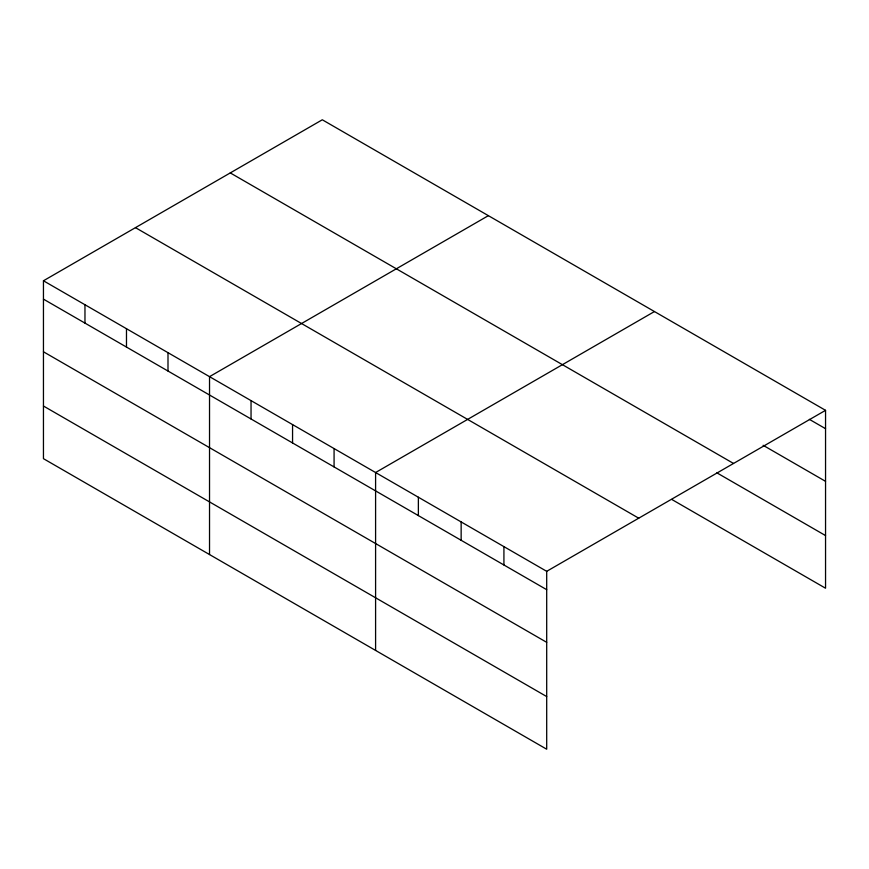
<?xml version="1.0" encoding="UTF-8"?>
<svg xmlns="http://www.w3.org/2000/svg" width="869" height="869" viewBox="0 0 869 869"><rect width="100%" height="100%" fill="white"/><g stroke="black" fill="none" stroke-linecap="round" stroke-linejoin="round"><path stroke-width="1.3" d="M43.45 280.774L546.699 571.324L546.699 749.219L43.45 458.669L43.45 280.774L322.301 119.781L825.55 410.331L825.55 588.226L671.791 499.458M488.367 215.664L209.527 376.657L209.527 554.552M654.444 311.547L375.593 472.53L375.593 650.436M546.699 571.324L825.55 410.331M809.365 419.347L825.55 428.689M763.123 445.297L825.55 481.339M230.274 172.909L733.534 463.459M716.871 472.834L825.55 535.576M135.466 227.645L638.726 518.196M43.45 299.132L546.699 589.682M43.45 351.782L546.699 642.332M43.45 406.019L546.699 696.569M503.922 546.623L503.922 564.991M461.146 521.932L461.146 540.29M418.369 497.231L418.369 515.589M334.076 448.567L334.076 466.925M292.56 424.593L292.56 442.951M251.043 400.62L251.043 418.988M167.999 352.684L167.999 371.041M126.483 328.71L126.483 347.079M84.966 304.747L84.966 323.105"/></g></svg>
